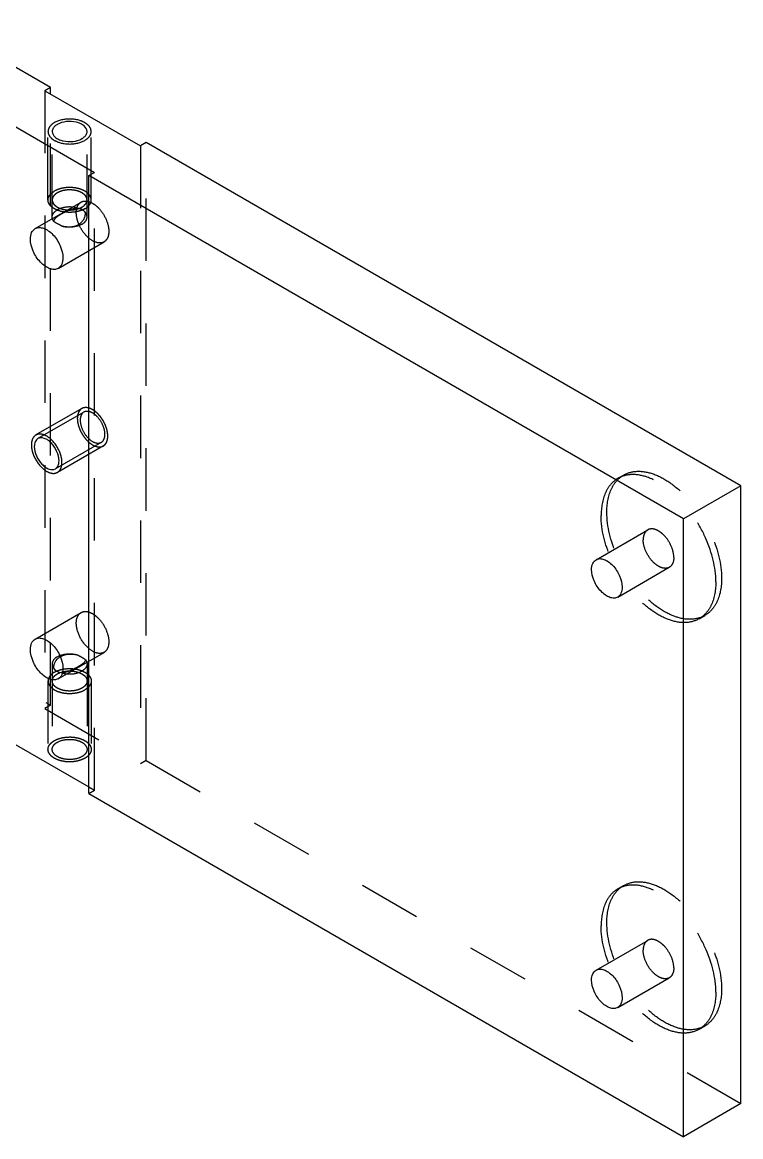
# Model space of a CAD drawing. Header units: millimetres. Extents: x 168 to 285, y 44 to 158.
# Drawn here: x 232.3 to 285.5, y 44.1 to 126.6 of the extents above; entities that cross this region are included whole.
import ezdxf

# ---------------------------------------------------------------- set-up
doc = ezdxf.new("R2010")
doc.units = ezdxf.units.MM
doc.header["$LTSCALE"] = 46.2
doc.linetypes.add('HIDDEN', pattern=[0.2, 0.1, -0.1])
doc.layers.get('0').update_dxf_attribs({"linetype": 'CONTINUOUS', "true_color": 0xffffff})
doc.layers.add('02___PRT_ALL_AXES', color=7, linetype='CONTINUOUS', true_color=0xffffff)
doc.layers.add('DEFAULT_2', color=6, linetype='HIDDEN', true_color=0xff00ff)

msp = doc.modelspace()

# ---------------------------------------------------------------- linework, layer by layer
at = {"color": 7, "linetype": 'CONTINUOUS', "true_color": 0xffffff}
for p, q in [((234.428, 121.752), (226.084, 126.569)), ((234.428, 121.752), (234.004, 121.507)), ((234.004, 121.507), (241.075, 117.425)), ((234.428, 121.262), (234.428, 121.752)), ((230.61, 119.548), (237.681, 115.465)), ((241.499, 117.67), (241.075, 117.425)), ((285.481, 92.277), (241.499, 117.67)), ((237.257, 115.22), (237.681, 115.465)), ((237.257, 69.496), (237.257, 115.22)), ((281.239, 89.828), (237.257, 115.22)), ((285.481, 92.277), (281.239, 89.828)), ((285.481, 46.553), (285.481, 92.277)), ((281.239, 44.104), (281.239, 89.828)), ((230.61, 73.823), (237.257, 69.986)), ((237.257, 69.496), (281.239, 44.104)), ((285.481, 46.553), (281.239, 44.104))]:
    msp.add_line(p, q, dxfattribs=at)
at = {"color": 3, "linetype": 'CONTINUOUS', "true_color": 0x00ff00}
for points, knots in [([(234.711, 119.139), (234.678, 119.116), (234.628, 119.082), (234.563, 119.035), (234.509, 119.001), (234.477, 118.96), (234.438, 118.921), (234.403, 118.881), (234.361, 118.842), (234.343, 118.798), (234.319, 118.755), (234.298, 118.712), (234.269, 118.67), (234.267, 118.623), (234.257, 118.578), (234.251, 118.532), (234.238, 118.486), (234.251, 118.441), (234.257, 118.396), (234.266, 118.352), (234.268, 118.306), (234.297, 118.264), (234.317, 118.22), (234.342, 118.178), (234.359, 118.133), (234.401, 118.095), (234.436, 118.054), (234.474, 118.015), (234.506, 117.974), (234.561, 117.94), (234.61, 117.904), (234.661, 117.869), (234.708, 117.831), (234.772, 117.805), (234.831, 117.775), (234.893, 117.748), (234.95, 117.716), (235.022, 117.698), (235.113, 117.669), (235.224, 117.628), (235.378, 117.61), (235.523, 117.575), (235.685, 117.574), (235.843, 117.557), (235.997, 117.574), (236.155, 117.574), (236.301, 117.609), (236.456, 117.627), (236.588, 117.677), (236.732, 117.712), (236.849, 117.776), (236.933, 117.814), (236.974, 117.833)], [0, 0, 0, 0, 0.03125, 0.046875, 0.0625, 0.078125, 0.09375, 0.109375, 0.125, 0.140625, 0.15625, 0.171875, 0.1875, 0.203125, 0.21875, 0.234375, 0.25, 0.265625, 0.28125, 0.296875, 0.3125, 0.328125, 0.34375, 0.359375, 0.375, 0.390625, 0.40625, 0.421875, 0.4375, 0.453125, 0.46875, 0.484375, 0.5, 0.515625, 0.53125, 0.546875, 0.5625, 0.578125, 0.59375, 0.625, 0.65625, 0.6875, 0.71875, 0.75, 0.78125, 0.8125, 0.84375, 0.875, 0.90625, 0.9375, 0.96875, 1, 1, 1, 1]), ([(236.974, 117.833), (237.007, 117.856), (237.057, 117.891), (237.121, 117.938), (237.176, 117.971), (237.208, 118.012), (237.246, 118.052), (237.281, 118.092), (237.324, 118.13), (237.341, 118.175), (237.366, 118.217), (237.387, 118.261), (237.415, 118.303), (237.417, 118.349), (237.427, 118.395), (237.433, 118.44), (237.447, 118.486), (237.433, 118.531), (237.428, 118.576), (237.418, 118.621), (237.416, 118.666), (237.388, 118.709), (237.367, 118.752), (237.343, 118.795), (237.326, 118.839), (237.284, 118.878), (237.249, 118.918), (237.21, 118.957), (237.179, 118.999), (237.123, 119.033), (237.075, 119.069), (237.023, 119.103), (236.977, 119.141), (236.912, 119.167), (236.853, 119.197), (236.792, 119.225), (236.735, 119.256), (236.663, 119.275), (236.572, 119.303), (236.461, 119.344), (236.306, 119.363), (236.161, 119.397), (236, 119.398), (235.842, 119.416), (235.688, 119.398), (235.529, 119.398), (235.383, 119.363), (235.229, 119.346), (235.097, 119.295), (234.952, 119.261), (234.835, 119.196), (234.752, 119.159), (234.711, 119.139)], [0, 0, 0, 0, 0.03125, 0.046875, 0.0625, 0.078125, 0.09375, 0.109375, 0.125, 0.140625, 0.15625, 0.171875, 0.1875, 0.203125, 0.21875, 0.234375, 0.25, 0.265625, 0.28125, 0.296875, 0.3125, 0.328125, 0.34375, 0.359375, 0.375, 0.390625, 0.40625, 0.421875, 0.4375, 0.453125, 0.46875, 0.484375, 0.5, 0.515625, 0.53125, 0.546875, 0.5625, 0.578125, 0.59375, 0.625, 0.65625, 0.6875, 0.71875, 0.75, 0.78125, 0.8125, 0.84375, 0.875, 0.90625, 0.9375, 0.96875, 1, 1, 1, 1]), ([(235.277, 93.991), (235.273, 94.036), (235.268, 94.102), (235.26, 94.191), (235.258, 94.256), (235.238, 94.328), (235.217, 94.421), (235.197, 94.538), (235.136, 94.681), (235.094, 94.824), (235.014, 94.964), (234.95, 95.11), (234.858, 95.234), (234.779, 95.371), (234.676, 95.48), (234.583, 95.605), (234.492, 95.681), (234.421, 95.746), (234.37, 95.799), (234.313, 95.834), (234.257, 95.874), (234.201, 95.911), (234.145, 95.955), (234.09, 95.975), (234.035, 96.002), (233.981, 96.026), (233.925, 96.057), (233.873, 96.064), (233.82, 96.077), (233.767, 96.088), (233.713, 96.105), (233.666, 96.098), (233.616, 96.098), (233.568, 96.095), (233.518, 96.098), (233.476, 96.077), (233.432, 96.063), (233.389, 96.045), (233.343, 96.034), (233.311, 96), (233.275, 95.972), (233.241, 95.942), (233.202, 95.917), (233.18, 95.872), (233.153, 95.832), (233.128, 95.79), (233.098, 95.752), (233.085, 95.697), (233.068, 95.647), (233.053, 95.594), (233.033, 95.546), (233.031, 95.481), (233.023, 95.4), (233.018, 95.338), (233.014, 95.298)], [0, 0, 0, 0, 0.03125, 0.046875, 0.0625, 0.078125, 0.09375, 0.125, 0.15625, 0.1875, 0.21875, 0.25, 0.28125, 0.3125, 0.34375, 0.375, 0.40625, 0.421875, 0.4375, 0.453125, 0.46875, 0.484375, 0.5, 0.515625, 0.53125, 0.546875, 0.5625, 0.578125, 0.59375, 0.609375, 0.625, 0.640625, 0.65625, 0.671875, 0.6875, 0.703125, 0.71875, 0.734375, 0.75, 0.765625, 0.78125, 0.796875, 0.8125, 0.828125, 0.84375, 0.859375, 0.875, 0.890625, 0.90625, 0.921875, 0.9375, 0.953125, 0.96875, 1, 1, 1, 1]), ([(233.014, 95.298), (233.017, 95.253), (233.022, 95.187), (233.031, 95.098), (233.032, 95.032), (233.052, 94.961), (233.073, 94.868), (233.093, 94.751), (233.154, 94.608), (233.197, 94.465), (233.277, 94.325), (233.34, 94.179), (233.433, 94.054), (233.512, 93.918), (233.615, 93.808), (233.708, 93.684), (233.799, 93.608), (233.869, 93.543), (233.921, 93.49), (233.978, 93.455), (234.033, 93.415), (234.089, 93.378), (234.145, 93.334), (234.2, 93.314), (234.255, 93.286), (234.31, 93.263), (234.366, 93.232), (234.418, 93.225), (234.471, 93.211), (234.523, 93.201), (234.578, 93.184), (234.625, 93.191), (234.674, 93.191), (234.722, 93.194), (234.773, 93.191), (234.814, 93.212), (234.859, 93.226), (234.901, 93.244), (234.948, 93.255), (234.98, 93.289), (235.016, 93.316), (235.05, 93.347), (235.088, 93.371), (235.111, 93.417), (235.138, 93.457), (235.163, 93.499), (235.193, 93.536), (235.205, 93.592), (235.222, 93.642), (235.237, 93.695), (235.257, 93.743), (235.259, 93.808), (235.268, 93.888), (235.273, 93.95), (235.277, 93.991)], [0, 0, 0, 0, 0.03125, 0.046875, 0.0625, 0.078125, 0.09375, 0.125, 0.15625, 0.1875, 0.21875, 0.25, 0.28125, 0.3125, 0.34375, 0.375, 0.40625, 0.421875, 0.4375, 0.453125, 0.46875, 0.484375, 0.5, 0.515625, 0.53125, 0.546875, 0.5625, 0.578125, 0.59375, 0.609375, 0.625, 0.640625, 0.65625, 0.671875, 0.6875, 0.703125, 0.71875, 0.734375, 0.75, 0.765625, 0.78125, 0.796875, 0.8125, 0.828125, 0.84375, 0.859375, 0.875, 0.890625, 0.90625, 0.921875, 0.9375, 0.953125, 0.96875, 1, 1, 1, 1])]:
    msp.add_open_spline(points, degree=3, knots=knots, dxfattribs=at)
at = {"color": 7, "linetype": 'CONTINUOUS', "true_color": 0xffffff}
msp.add_open_spline([(235.123, 78.445), (235.184, 78.468), (235.252, 78.49), (235.324, 78.509)], degree=3, dxfattribs=at)
at = {"layer": '02___PRT_ALL_AXES', "color": 6, "linetype": 'HIDDEN', "true_color": 0xff00ff}
for p, q in [((234.55, 112.157), (234.55, 118.486)), ((237.134, 112.157), (237.134, 118.486)), ((233.295, 111.304), (236.689, 113.263)), ((234.995, 108.359), (238.389, 110.319)), ((236.893, 97.723), (233.499, 95.763)), ((238.185, 95.485), (234.791, 93.525)), ((276.4, 92.819), (276.824, 93.064)), ((274.782, 86.804), (278.6, 89.009)), ((276.382, 84.033), (280.2, 86.237)), ((233.295, 80.93), (236.689, 82.889)), ((282.4, 82.427), (282.824, 82.672)), ((234.995, 77.985), (238.389, 79.945)), ((234.55, 79.092), (234.55, 72.762)), ((237.134, 79.092), (237.134, 72.762)), ((276.4, 62.445), (276.824, 62.69)), ((274.782, 56.43), (278.6, 58.635)), ((276.382, 53.659), (280.2, 55.863)), ((282.4, 52.053), (282.824, 52.298))]:
    msp.add_line(p, q, dxfattribs=at)
at = {"layer": '02___PRT_ALL_AXES', "color": 7, "linetype": 'CONTINUOUS', "true_color": 0xffffff}
msp.add_arc((235.151, 79.705), 1.288, 275.41378, 276.80977, dxfattribs=at)
at = {"layer": '02___PRT_ALL_AXES', "color": 6, "linetype": 'HIDDEN', "true_color": 0xff00ff}
msp.add_arc((235.133, 79.851), 1.436, 276.84292, 279.93585, dxfattribs=at)
at = {"layer": '02___PRT_ALL_AXES', "color": 7, "linetype": 'CONTINUOUS', "true_color": 0xffffff}
for points, knots in [([(234.671, 118.801), (234.652, 118.778), (234.586, 118.685), (234.55, 118.569), (234.55, 118.486)], [0, 0, 0, 0, 0.269519, 1, 1, 1, 1]), ([(234.929, 119.014), (234.903, 118.999), (234.808, 118.939), (234.723, 118.865), (234.671, 118.801)], [0, 0, 0, 0, 0.268125, 1, 1, 1, 1]), ([(237.134, 118.486), (237.134, 118.642), (236.973, 118.891), (236.654, 119.078), (236.21, 119.229), (235.606, 119.258), (235.129, 119.129), (234.929, 119.014)], [0, 0, 0, 0, 0.183283, 0.301485, 0.436217, 0.728925, 1, 1, 1, 1]), ([(234.55, 118.486), (234.55, 118.33), (234.711, 118.081), (235.03, 117.894), (235.474, 117.744), (236.078, 117.714), (236.556, 117.843), (236.756, 117.959)], [0, 0, 0, 0, 0.183283, 0.301485, 0.436217, 0.728925, 1, 1, 1, 1]), ([(236.756, 117.959), (236.782, 117.974), (236.876, 118.033), (236.962, 118.107), (237.013, 118.171)], [0, 0, 0, 0, 0.268125, 1, 1, 1, 1]), ([(237.013, 118.171), (237.033, 118.195), (237.098, 118.288), (237.134, 118.403), (237.134, 118.486)], [0, 0, 0, 0, 0.269519, 1, 1, 1, 1]), ([(233.295, 111.303), (233.38, 111.353), (233.594, 111.407), (233.937, 111.339), (234.288, 111.147), (234.748, 110.739), (235.18, 110.07), (235.347, 109.441), (235.347, 109.137)], [0, 0, 0, 0, 0.087148, 0.186862, 0.304539, 0.43868, 0.730127, 1, 1, 1, 1]), ([(232.943, 110.525), (232.943, 110.688), (232.982, 110.989), (233.181, 111.237), (233.295, 111.303)], [0, 0, 0, 0, 0.550827, 1, 1, 1, 1]), ([(234.995, 108.359), (234.91, 108.31), (234.697, 108.255), (234.354, 108.324), (234.003, 108.516), (233.542, 108.924), (233.11, 109.592), (232.943, 110.222), (232.943, 110.525)], [0, 0, 0, 0, 0.087148, 0.186862, 0.304539, 0.43868, 0.730127, 1, 1, 1, 1]), ([(235.347, 109.137), (235.347, 108.975), (235.308, 108.673), (235.11, 108.425), (234.995, 108.359)], [0, 0, 0, 0, 0.550827, 1, 1, 1, 1]), ([(233.499, 95.763), (233.412, 95.713), (233.262, 95.524), (233.232, 95.295), (233.232, 95.172)], [0, 0, 0, 0, 0.449173, 1, 1, 1, 1]), ([(235.059, 94.117), (235.059, 94.348), (234.932, 94.826), (234.604, 95.334), (234.252, 95.644), (233.93, 95.826), (233.634, 95.841), (233.499, 95.763)], [0, 0, 0, 0, 0.271075, 0.563782, 0.698512, 0.816714, 1, 1, 1, 1]), ([(233.232, 95.172), (233.232, 94.941), (233.359, 94.463), (233.686, 93.954), (234.038, 93.645), (234.36, 93.462), (234.656, 93.448), (234.791, 93.525)], [0, 0, 0, 0, 0.271075, 0.563782, 0.698512, 0.816714, 1, 1, 1, 1]), ([(234.791, 93.525), (234.878, 93.576), (235.029, 93.764), (235.059, 93.993), (235.059, 94.117)], [0, 0, 0, 0, 0.449173, 1, 1, 1, 1]), ([(274.45, 86.072), (274.45, 86.224), (274.488, 86.508), (274.674, 86.742), (274.782, 86.804)], [0, 0, 0, 0, 0.550827, 1, 1, 1, 1]), ([(274.782, 86.804), (274.862, 86.85), (275.063, 86.902), (275.386, 86.837), (275.716, 86.657), (276.149, 86.273), (276.556, 85.644), (276.713, 85.051), (276.713, 84.765)], [0, 0, 0, 0, 0.087148, 0.186862, 0.304539, 0.43868, 0.730127, 1, 1, 1, 1]), ([(276.382, 84.033), (276.302, 83.987), (276.101, 83.935), (275.778, 84), (275.448, 84.18), (275.014, 84.564), (274.608, 85.193), (274.45, 85.786), (274.45, 86.072)], [0, 0, 0, 0, 0.087148, 0.186862, 0.304539, 0.43868, 0.730127, 1, 1, 1, 1]), ([(276.713, 84.765), (276.713, 84.612), (276.676, 84.329), (276.49, 84.095), (276.382, 84.033)], [0, 0, 0, 0, 0.550827, 1, 1, 1, 1]), ([(232.943, 80.151), (232.943, 80.314), (232.982, 80.615), (233.181, 80.863), (233.295, 80.93)], [0, 0, 0, 0, 0.550827, 1, 1, 1, 1]), ([(233.295, 80.93), (233.38, 80.979), (233.594, 81.033), (233.937, 80.965), (234.288, 80.773), (234.748, 80.365), (235.18, 79.697), (235.347, 79.067), (235.347, 78.763)], [0, 0, 0, 0, 0.087148, 0.186862, 0.304539, 0.43868, 0.730127, 1, 1, 1, 1]), ([(234.995, 77.985), (234.91, 77.936), (234.697, 77.881), (234.354, 77.95), (234.003, 78.142), (233.542, 78.55), (233.11, 79.218), (232.943, 79.848), (232.943, 80.151)], [0, 0, 0, 0, 0.087148, 0.186862, 0.304539, 0.43868, 0.730127, 1, 1, 1, 1]), ([(234.683, 78.763), (234.643, 79.007), (234.818, 79.369), (235.077, 79.58), (235.153, 79.627)], [0, 0, 0, 0, 0.735437, 1, 1, 1, 1]), ([(235.347, 78.763), (235.347, 78.601), (235.308, 78.299), (235.11, 78.051), (234.995, 77.985)], [0, 0, 0, 0, 0.550827, 1, 1, 1, 1]), ([(274.45, 55.698), (274.45, 55.851), (274.488, 56.135), (274.674, 56.368), (274.782, 56.43)], [0, 0, 0, 0, 0.550827, 1, 1, 1, 1]), ([(274.782, 56.43), (274.862, 56.476), (275.063, 56.528), (275.386, 56.463), (275.716, 56.283), (276.149, 55.899), (276.556, 55.27), (276.713, 54.677), (276.713, 54.391)], [0, 0, 0, 0, 0.087148, 0.186862, 0.304539, 0.43868, 0.730127, 1, 1, 1, 1]), ([(276.382, 53.659), (276.302, 53.613), (276.101, 53.561), (275.778, 53.626), (275.448, 53.806), (275.014, 54.191), (274.608, 54.819), (274.45, 55.412), (274.45, 55.698)], [0, 0, 0, 0, 0.087148, 0.186862, 0.304539, 0.43868, 0.730127, 1, 1, 1, 1]), ([(276.713, 54.391), (276.713, 54.239), (276.676, 53.955), (276.49, 53.721), (276.382, 53.659)], [0, 0, 0, 0, 0.550827, 1, 1, 1, 1])]:
    msp.add_open_spline(points, degree=3, knots=knots, dxfattribs=at)
at = {"layer": '02___PRT_ALL_AXES', "color": 6, "linetype": 'HIDDEN', "true_color": 0xff00ff}
for points, knots in [([(234.55, 112.157), (234.55, 112.257), (234.638, 112.482), (234.822, 112.622), (234.929, 112.684)], [0, 0, 0, 0, 0.449149, 1, 1, 1, 1]), ([(234.683, 111.828), (234.662, 111.852), (234.59, 111.948), (234.55, 112.069), (234.55, 112.157)], [0, 0, 0, 0, 0.270294, 1, 1, 1, 1]), ([(234.95, 112.204), (234.907, 112.175), (234.786, 112.089), (234.653, 111.929), (234.683, 111.828)], [0, 0, 0, 0, 0.328341, 1, 1, 1, 1]), ([(236.412, 112.826), (236.16, 112.897), (235.646, 112.936), (235.14, 112.806), (234.929, 112.684)], [0, 0, 0, 0, 0.51698, 1, 1, 1, 1]), ([(236.412, 112.826), (236.172, 112.803), (235.73, 112.644), (235.322, 112.433), (235.135, 112.322)], [0, 0, 0, 0, 0.524616, 1, 1, 1, 1]), ([(235.273, 111.487), (235.487, 111.437), (235.911, 111.4), (236.654, 111.571), (237.056, 112.15), (237.002, 112.486)], [0, 0, 0, 0, 0.291434, 0.550197, 1, 1, 1, 1]), ([(236.756, 111.629), (236.863, 111.691), (237.046, 111.831), (237.134, 112.056), (237.134, 112.157)], [0, 0, 0, 0, 0.550851, 1, 1, 1, 1]), ([(237.134, 112.157), (237.134, 112.185), (237.123, 112.305), (237.061, 112.416), (237.002, 112.486)], [0, 0, 0, 0, 0.237866, 1, 1, 1, 1]), ([(235.273, 111.487), (235.212, 111.518), (235.011, 111.623), (234.811, 111.734), (234.683, 111.828)], [0, 0, 0, 0, 0.298875, 1, 1, 1, 1]), ([(236.756, 111.629), (236.544, 111.507), (236.039, 111.377), (235.524, 111.416), (235.273, 111.487)], [0, 0, 0, 0, 0.48302, 1, 1, 1, 1]), ([(236.893, 97.723), (236.806, 97.673), (236.656, 97.484), (236.626, 97.255), (236.626, 97.131)], [0, 0, 0, 0, 0.449173, 1, 1, 1, 1]), ([(238.453, 96.076), (238.453, 96.307), (238.326, 96.786), (237.998, 97.294), (237.646, 97.603), (237.324, 97.786), (237.029, 97.801), (236.893, 97.723)], [0, 0, 0, 0, 0.271075, 0.563782, 0.698512, 0.816714, 1, 1, 1, 1]), ([(236.626, 97.131), (236.626, 96.884), (236.769, 96.376), (237.065, 95.947), (237.256, 95.764)], [0, 0, 0, 0, 0.483574, 1, 1, 1, 1]), ([(237.256, 95.764), (237.397, 95.63), (237.677, 95.419), (238.06, 95.413), (238.185, 95.485)], [0, 0, 0, 0, 0.573786, 1, 1, 1, 1]), ([(238.185, 95.485), (238.272, 95.535), (238.423, 95.724), (238.453, 95.953), (238.453, 96.076)], [0, 0, 0, 0, 0.449173, 1, 1, 1, 1]), ([(276.825, 93.064), (277.124, 93.237), (277.877, 93.431), (279.089, 93.188), (280.327, 92.511), (281.515, 91.46), (282.564, 90.117), (283.627, 88.151), (284.067, 86.49), (284.067, 85.418)], [0, 0, 0, 0, 0.087054, 0.186661, 0.304212, 0.43821, 0.58291, 0.730429, 1, 1, 1, 1]), ([(276.4, 92.819), (276.202, 92.705), (275.832, 92.393), (275.279, 91.489), (275.158, 90.645), (275.158, 90.072)], [0, 0, 0, 0, 0.218448, 0.452287, 1, 1, 1, 1]), ([(275.582, 90.317), (275.582, 90.89), (275.704, 91.734), (276.256, 92.638), (276.627, 92.95), (276.825, 93.064)], [0, 0, 0, 0, 0.547701, 0.781554, 1, 1, 1, 1]), ([(283.643, 85.174), (283.643, 86.245), (283.202, 87.906), (282.139, 89.872), (281.09, 91.215), (279.903, 92.266), (278.665, 92.943), (277.453, 93.186), (276.7, 92.992), (276.4, 92.819)], [0, 0, 0, 0, 0.26957, 0.41709, 0.561788, 0.695785, 0.813338, 0.912946, 1, 1, 1, 1]), ([(282.4, 82.427), (282.1, 82.254), (281.347, 82.06), (280.135, 82.303), (278.897, 82.98), (277.71, 84.031), (276.661, 85.374), (275.598, 87.34), (275.158, 89.001), (275.158, 90.072)], [0, 0, 0, 0, 0.087054, 0.186662, 0.304215, 0.438212, 0.58291, 0.73043, 1, 1, 1, 1]), ([(282.824, 82.672), (282.525, 82.499), (281.772, 82.305), (280.56, 82.548), (279.321, 83.224), (278.134, 84.275), (277.085, 85.619), (276.022, 87.585), (275.582, 89.246), (275.582, 90.317)], [0, 0, 0, 0, 0.087054, 0.186661, 0.304212, 0.43821, 0.58291, 0.730429, 1, 1, 1, 1]), ([(280.532, 86.97), (280.532, 87.256), (280.374, 87.848), (279.968, 88.477), (279.534, 88.861), (279.204, 89.042), (278.881, 89.106), (278.68, 89.055), (278.6, 89.009)], [0, 0, 0, 0, 0.269887, 0.56131, 0.69545, 0.813135, 0.912852, 1, 1, 1, 1]), ([(278.6, 89.009), (278.492, 88.946), (278.306, 88.713), (278.269, 88.429), (278.269, 88.276)], [0, 0, 0, 0, 0.449173, 1, 1, 1, 1]), ([(280.2, 86.237), (280.12, 86.191), (279.919, 86.14), (279.596, 86.204), (279.266, 86.385), (278.833, 86.769), (278.426, 87.398), (278.269, 87.99), (278.269, 88.276)], [0, 0, 0, 0, 0.087148, 0.186865, 0.30455, 0.43869, 0.730113, 1, 1, 1, 1]), ([(280.532, 86.97), (280.532, 86.817), (280.495, 86.533), (280.308, 86.3), (280.2, 86.237)], [0, 0, 0, 0, 0.550827, 1, 1, 1, 1]), ([(283.643, 85.174), (283.643, 84.601), (283.521, 83.757), (282.969, 82.853), (282.598, 82.541), (282.4, 82.427)], [0, 0, 0, 0, 0.547713, 0.781552, 1, 1, 1, 1]), ([(284.067, 85.418), (284.067, 84.845), (283.945, 84.002), (283.393, 83.098), (283.022, 82.786), (282.824, 82.672)], [0, 0, 0, 0, 0.547701, 0.781554, 1, 1, 1, 1]), ([(234.929, 79.619), (234.822, 79.557), (234.638, 79.417), (234.55, 79.192), (234.55, 79.092)], [0, 0, 0, 0, 0.550851, 1, 1, 1, 1]), ([(234.929, 79.619), (235.14, 79.741), (235.646, 79.871), (236.16, 79.832), (236.412, 79.761)], [0, 0, 0, 0, 0.48302, 1, 1, 1, 1]), ([(235.153, 79.627), (235.237, 79.68), (235.632, 79.858), (236.091, 79.836), (236.412, 79.761)], [0, 0, 0, 0, 0.230998, 1, 1, 1, 1]), ([(237.002, 79.42), (237.027, 79.333), (236.916, 79.171), (236.73, 79.039), (236.435, 78.852), (235.993, 78.625), (235.597, 78.474), (235.381, 78.437)], [0, 0, 0, 0, 0.138159, 0.23865, 0.362569, 0.665176, 1, 1, 1, 1]), ([(236.412, 79.761), (236.473, 79.731), (236.674, 79.625), (236.873, 79.514), (237.002, 79.42)], [0, 0, 0, 0, 0.298888, 1, 1, 1, 1]), ([(237.002, 79.42), (237.023, 79.396), (237.094, 79.3), (237.134, 79.179), (237.134, 79.092)], [0, 0, 0, 0, 0.270294, 1, 1, 1, 1]), ([(234.55, 79.092), (234.55, 79.063), (234.562, 78.943), (234.624, 78.832), (234.683, 78.763)], [0, 0, 0, 0, 0.237866, 1, 1, 1, 1]), ([(235.273, 78.422), (235.524, 78.351), (236.039, 78.312), (236.544, 78.442), (236.756, 78.564)], [0, 0, 0, 0, 0.51698, 1, 1, 1, 1]), ([(237.134, 79.092), (237.134, 78.991), (237.046, 78.766), (236.863, 78.626), (236.756, 78.564)], [0, 0, 0, 0, 0.449149, 1, 1, 1, 1]), ([(234.929, 73.289), (235.129, 73.405), (235.606, 73.534), (236.21, 73.505), (236.654, 73.354), (236.973, 73.167), (237.134, 72.918), (237.134, 72.762)], [0, 0, 0, 0, 0.271075, 0.563783, 0.698515, 0.816717, 1, 1, 1, 1]), ([(234.55, 72.762), (234.55, 72.845), (234.586, 72.961), (234.652, 73.053), (234.671, 73.077)], [0, 0, 0, 0, 0.730481, 1, 1, 1, 1]), ([(236.756, 72.235), (236.556, 72.119), (236.078, 71.99), (235.474, 72.019), (235.03, 72.17), (234.711, 72.357), (234.55, 72.606), (234.55, 72.762)], [0, 0, 0, 0, 0.271075, 0.563783, 0.698515, 0.816717, 1, 1, 1, 1]), ([(234.671, 73.077), (234.688, 73.097), (234.763, 73.18), (234.855, 73.247), (234.929, 73.289)], [0, 0, 0, 0, 0.232697, 1, 1, 1, 1]), ([(237.134, 72.762), (237.134, 72.661), (237.046, 72.437), (236.863, 72.296), (236.756, 72.235)], [0, 0, 0, 0, 0.449171, 1, 1, 1, 1]), ([(275.582, 59.943), (275.582, 60.517), (275.704, 61.36), (276.256, 62.264), (276.627, 62.576), (276.825, 62.69)], [0, 0, 0, 0, 0.547701, 0.781554, 1, 1, 1, 1]), ([(283.643, 54.8), (283.643, 55.871), (283.202, 57.532), (282.139, 59.498), (281.09, 60.842), (279.903, 61.893), (278.665, 62.569), (277.453, 62.812), (276.7, 62.618), (276.4, 62.445)], [0, 0, 0, 0, 0.26957, 0.41709, 0.561788, 0.695785, 0.813338, 0.912946, 1, 1, 1, 1]), ([(276.825, 62.69), (277.124, 62.863), (277.877, 63.057), (279.089, 62.814), (280.327, 62.138), (281.515, 61.087), (282.564, 59.743), (283.627, 57.777), (284.067, 56.116), (284.067, 55.045)], [0, 0, 0, 0, 0.087054, 0.186661, 0.304212, 0.43821, 0.58291, 0.730429, 1, 1, 1, 1]), ([(276.4, 62.445), (276.202, 62.331), (275.832, 62.02), (275.279, 61.116), (275.158, 60.272), (275.158, 59.699)], [0, 0, 0, 0, 0.218448, 0.452287, 1, 1, 1, 1]), ([(282.4, 52.053), (282.1, 51.88), (281.347, 51.686), (280.135, 51.929), (278.897, 52.606), (277.71, 53.657), (276.661, 55), (275.598, 56.966), (275.158, 58.627), (275.158, 59.699)], [0, 0, 0, 0, 0.087054, 0.186662, 0.304215, 0.438212, 0.58291, 0.73043, 1, 1, 1, 1]), ([(282.824, 52.298), (282.525, 52.125), (281.772, 51.931), (280.56, 52.174), (279.321, 52.851), (278.134, 53.902), (277.085, 55.245), (276.022, 57.211), (275.582, 58.872), (275.582, 59.943)], [0, 0, 0, 0, 0.087054, 0.186661, 0.304212, 0.43821, 0.58291, 0.730429, 1, 1, 1, 1]), ([(278.6, 58.635), (278.492, 58.572), (278.306, 58.339), (278.269, 58.055), (278.269, 57.902)], [0, 0, 0, 0, 0.449173, 1, 1, 1, 1]), ([(280.532, 56.596), (280.532, 56.882), (280.374, 57.474), (279.968, 58.103), (279.534, 58.487), (279.204, 58.668), (278.881, 58.733), (278.68, 58.681), (278.6, 58.635)], [0, 0, 0, 0, 0.269887, 0.56131, 0.69545, 0.813135, 0.912852, 1, 1, 1, 1]), ([(280.2, 55.864), (280.12, 55.817), (279.919, 55.766), (279.596, 55.83), (279.266, 56.011), (278.833, 56.395), (278.426, 57.024), (278.269, 57.616), (278.269, 57.902)], [0, 0, 0, 0, 0.087148, 0.186865, 0.30455, 0.43869, 0.730113, 1, 1, 1, 1]), ([(280.532, 56.596), (280.532, 56.443), (280.495, 56.159), (280.308, 55.926), (280.2, 55.864)], [0, 0, 0, 0, 0.550827, 1, 1, 1, 1]), ([(283.643, 54.8), (283.643, 54.227), (283.521, 53.383), (282.969, 52.479), (282.598, 52.167), (282.4, 52.053)], [0, 0, 0, 0, 0.547713, 0.781552, 1, 1, 1, 1]), ([(284.067, 55.045), (284.067, 54.472), (283.945, 53.628), (283.393, 52.724), (283.022, 52.412), (282.824, 52.298)], [0, 0, 0, 0, 0.547701, 0.781554, 1, 1, 1, 1])]:
    msp.add_open_spline(points, degree=3, knots=knots, dxfattribs=at)
for points in [[(235.135, 112.322), (235.072, 112.284), (235.01, 112.246), (234.95, 112.204)], [(236.412, 112.826), (236.467, 112.823), (236.522, 112.814), (236.576, 112.8)], [(236.576, 112.8), (236.626, 112.787), (236.676, 112.768), (236.722, 112.745)], [(236.722, 112.745), (236.79, 112.71), (236.853, 112.664), (236.906, 112.609)], [(236.906, 112.609), (236.942, 112.572), (236.974, 112.53), (237.002, 112.486)]]:
    msp.add_open_spline(points, degree=3, dxfattribs=at)
at = {"layer": '02___PRT_ALL_AXES', "color": 7, "linetype": 'CONTINUOUS', "true_color": 0xffffff}
for points in [[(234.96, 78.504), (234.848, 78.562), (234.749, 78.655), (234.683, 78.763)], [(235.106, 78.449), (235.056, 78.462), (235.007, 78.481), (234.96, 78.504)], [(235.273, 78.422), (235.217, 78.426), (235.161, 78.434), (235.106, 78.449)]]:
    msp.add_open_spline(points, degree=3, dxfattribs=at)
at = {"layer": 'DEFAULT_2', "color": 6, "linetype": 'HIDDEN', "true_color": 0xff00ff}
for p, q in [((234.004, 121.507), (234.004, 75.783)), ((234.428, 76.028), (234.428, 121.262)), ((234.242, 113.423), (234.242, 118.486)), ((237.442, 113.423), (237.442, 118.486)), ((241.075, 117.425), (241.075, 71.701)), ((241.499, 71.946), (241.499, 117.67)), ((237.681, 69.741), (237.681, 115.465)), ((236.739, 97.99), (233.345, 96.03)), ((238.339, 95.218), (234.945, 93.259)), ((226.084, 80.845), (234.428, 76.028)), ((234.242, 77.826), (234.242, 72.762)), ((237.442, 77.826), (237.442, 72.762)), ((234.428, 76.028), (234.004, 75.783)), ((234.004, 75.783), (241.075, 71.701)), ((241.499, 71.946), (241.075, 71.701)), ((241.499, 71.946), (285.481, 46.553)), ((237.257, 69.986), (237.681, 69.741)), ((237.257, 69.496), (237.681, 69.741))]:
    msp.add_line(p, q, dxfattribs=at)
msp.add_arc((237.432, 112.539), 1.091, 164.90101, 168.31617, dxfattribs=at)
for points, knots in [([(236.974, 112.769), (236.933, 112.75), (236.873, 112.721), (236.792, 112.684), (236.735, 112.653), (236.663, 112.634), (236.572, 112.606), (236.461, 112.565), (236.306, 112.546), (236.161, 112.511), (236, 112.511), (235.842, 112.493), (235.688, 112.511), (235.53, 112.511), (235.383, 112.545), (235.229, 112.563), (235.118, 112.604), (235.026, 112.632), (234.955, 112.651), (234.896, 112.683), (234.833, 112.711), (234.773, 112.741), (234.707, 112.768), (234.662, 112.805), (234.611, 112.839), (234.563, 112.874), (234.509, 112.907), (234.477, 112.949), (234.438, 112.988), (234.403, 113.028), (234.361, 113.067), (234.343, 113.111), (234.319, 113.154), (234.298, 113.197), (234.269, 113.239), (234.267, 113.286), (234.257, 113.331), (234.251, 113.377), (234.238, 113.423), (234.251, 113.467), (234.257, 113.512), (234.266, 113.557), (234.268, 113.602), (234.297, 113.645), (234.317, 113.688), (234.342, 113.731), (234.359, 113.776), (234.401, 113.814), (234.436, 113.854), (234.474, 113.894), (234.506, 113.935), (234.561, 113.969), (234.626, 114.017), (234.677, 114.052), (234.711, 114.076)], [0, 0, 0, 0, 0.03125, 0.046875, 0.0625, 0.078125, 0.09375, 0.125, 0.15625, 0.1875, 0.21875, 0.25, 0.28125, 0.3125, 0.34375, 0.375, 0.40625, 0.421875, 0.4375, 0.453125, 0.46875, 0.484375, 0.5, 0.515625, 0.53125, 0.546875, 0.5625, 0.578125, 0.59375, 0.609375, 0.625, 0.640625, 0.65625, 0.671875, 0.6875, 0.703125, 0.71875, 0.734375, 0.75, 0.765625, 0.78125, 0.796875, 0.8125, 0.828125, 0.84375, 0.859375, 0.875, 0.890625, 0.90625, 0.921875, 0.9375, 0.953125, 0.96875, 1, 1, 1, 1]), ([(234.929, 113.95), (234.902, 113.931), (234.862, 113.903), (234.809, 113.865), (234.766, 113.839), (234.74, 113.805), (234.709, 113.774), (234.68, 113.741), (234.646, 113.71), (234.632, 113.674), (234.612, 113.64), (234.595, 113.605), (234.572, 113.571), (234.57, 113.533), (234.563, 113.496), (234.558, 113.459), (234.547, 113.422), (234.557, 113.386), (234.562, 113.35), (234.57, 113.314), (234.571, 113.277), (234.594, 113.243), (234.611, 113.208), (234.63, 113.173), (234.644, 113.138), (234.678, 113.106), (234.706, 113.074), (234.737, 113.042), (234.763, 113.009), (234.807, 112.981), (234.861, 112.943), (234.924, 112.892), (235.028, 112.851), (235.119, 112.799), (235.237, 112.77), (235.343, 112.73), (235.468, 112.715), (235.585, 112.687), (235.715, 112.686), (235.843, 112.672), (235.967, 112.686), (236.095, 112.686), (236.213, 112.714), (236.338, 112.729), (236.444, 112.769), (236.561, 112.797), (236.656, 112.849), (236.723, 112.879), (236.756, 112.895)], [0, 0, 0, 0, 0.03125, 0.046875, 0.0625, 0.078125, 0.09375, 0.109375, 0.125, 0.140625, 0.15625, 0.171875, 0.1875, 0.203125, 0.21875, 0.234375, 0.25, 0.265625, 0.28125, 0.296875, 0.3125, 0.328125, 0.34375, 0.359375, 0.375, 0.390625, 0.40625, 0.421875, 0.4375, 0.453125, 0.46875, 0.5, 0.53125, 0.5625, 0.59375, 0.625, 0.65625, 0.6875, 0.71875, 0.75, 0.78125, 0.8125, 0.84375, 0.875, 0.90625, 0.9375, 0.96875, 1, 1, 1, 1]), ([(237.257, 113.854), (237.223, 113.884), (237.154, 113.943), (237.07, 114.018), (236.976, 114.067), (236.909, 114.104), (236.845, 114.145), (236.765, 114.172), (236.687, 114.201), (236.61, 114.23), (236.529, 114.257), (236.439, 114.274), (236.352, 114.293), (236.235, 114.322), (236.081, 114.328), (235.93, 114.348), (235.804, 114.341), (235.71, 114.338), (235.615, 114.337), (235.525, 114.325), (235.436, 114.311), (235.347, 114.297), (235.257, 114.284), (235.174, 114.257), (235.091, 114.232), (234.977, 114.201), (234.857, 114.144), (234.759, 114.098), (234.711, 114.076)], [0, 0, 0, 0, 0.0625, 0.125, 0.15625, 0.1875, 0.21875, 0.25, 0.28125, 0.3125, 0.34375, 0.375, 0.40625, 0.4375, 0.5, 0.5625, 0.59375, 0.625, 0.65625, 0.6875, 0.71875, 0.75, 0.78125, 0.8125, 0.84375, 0.875, 0.9375, 1, 1, 1, 1]), ([(236.756, 112.895), (236.783, 112.914), (236.823, 112.942), (236.875, 112.98), (236.919, 113.006), (236.945, 113.04), (236.976, 113.072), (237.004, 113.104), (237.038, 113.135), (237.053, 113.171), (237.072, 113.205), (237.089, 113.241), (237.112, 113.275), (237.114, 113.312), (237.122, 113.349), (237.127, 113.386), (237.138, 113.423), (237.127, 113.459), (237.122, 113.495), (237.115, 113.531), (237.113, 113.568), (237.09, 113.602), (237.074, 113.637), (237.054, 113.672), (237.04, 113.708), (237.006, 113.739), (236.978, 113.771), (236.947, 113.803), (236.922, 113.836), (236.877, 113.864), (236.823, 113.902), (236.761, 113.954), (236.656, 113.994), (236.565, 114.046), (236.448, 114.075), (236.342, 114.116), (236.217, 114.13), (236.1, 114.158), (235.97, 114.159), (235.842, 114.173), (235.717, 114.159), (235.59, 114.159), (235.472, 114.131), (235.347, 114.117), (235.24, 114.076), (235.124, 114.048), (235.029, 113.996), (234.962, 113.966), (234.929, 113.95)], [0, 0, 0, 0, 0.03125, 0.046875, 0.0625, 0.078125, 0.09375, 0.109375, 0.125, 0.140625, 0.15625, 0.171875, 0.1875, 0.203125, 0.21875, 0.234375, 0.25, 0.265625, 0.28125, 0.296875, 0.3125, 0.328125, 0.34375, 0.359375, 0.375, 0.390625, 0.40625, 0.421875, 0.4375, 0.453125, 0.46875, 0.5, 0.53125, 0.5625, 0.59375, 0.625, 0.65625, 0.6875, 0.71875, 0.75, 0.78125, 0.8125, 0.84375, 0.875, 0.90625, 0.9375, 0.96875, 1, 1, 1, 1]), ([(237.257, 112.991), (237.282, 113.025), (237.321, 113.076), (237.369, 113.144), (237.388, 113.199), (237.415, 113.252), (237.427, 113.308), (237.433, 113.365), (237.447, 113.422), (237.433, 113.477), (237.428, 113.532), (237.417, 113.588), (237.389, 113.642), (237.37, 113.698), (237.322, 113.768), (237.282, 113.82), (237.257, 113.854)], [0, 0, 0, 0, 0.125, 0.1875, 0.25, 0.3125, 0.375, 0.4375, 0.5, 0.5625, 0.625, 0.6875, 0.75, 0.8125, 0.875, 1, 1, 1, 1]), ([(236.441, 112.989), (236.456, 113.018), (236.517, 113.126), (236.61, 113.217), (236.689, 113.263)], [0, 0, 0, 0, 0.264371, 1, 1, 1, 1]), ([(236.689, 113.263), (236.774, 113.312), (236.988, 113.367), (237.331, 113.298), (237.682, 113.107), (238.142, 112.698), (238.574, 112.03), (238.741, 111.4), (238.741, 111.097)], [0, 0, 0, 0, 0.087148, 0.186862, 0.304539, 0.43868, 0.730127, 1, 1, 1, 1]), ([(236.529, 111.623), (236.498, 111.695), (236.395, 111.972), (236.337, 112.268), (236.337, 112.485)], [0, 0, 0, 0, 0.266801, 1, 1, 1, 1]), ([(237.256, 110.605), (237.18, 110.671), (236.881, 110.965), (236.652, 111.329), (236.529, 111.623)], [0, 0, 0, 0, 0.239951, 1, 1, 1, 1]), ([(238.389, 110.319), (238.237, 110.231), (237.782, 110.22), (237.432, 110.454), (237.256, 110.605)], [0, 0, 0, 0, 0.431121, 1, 1, 1, 1]), ([(238.741, 111.097), (238.741, 110.934), (238.702, 110.633), (238.504, 110.385), (238.389, 110.319)], [0, 0, 0, 0, 0.550827, 1, 1, 1, 1]), ([(237.256, 98.032), (237.199, 98.04), (237.129, 98.048), (237.041, 98.065), (236.988, 98.059), (236.924, 98.045), (236.858, 98.036), (236.808, 98.023), (236.767, 97.993), (236.722, 97.969), (236.68, 97.941), (236.644, 97.926), (236.623, 97.889), (236.589, 97.849), (236.558, 97.805), (236.523, 97.765), (236.501, 97.712), (236.477, 97.64), (236.45, 97.572), (236.432, 97.513), (236.426, 97.408), (236.415, 97.325), (236.408, 97.257)], [0, 0, 0, 0, 0.125, 0.15625, 0.1875, 0.25, 0.3125, 0.34375, 0.375, 0.4375, 0.46875, 0.5, 0.53125, 0.5625, 0.625, 0.65625, 0.6875, 0.75, 0.8125, 0.84375, 0.875, 1, 1, 1, 1]), ([(238.671, 95.951), (238.666, 96.002), (238.657, 96.106), (238.648, 96.235), (238.62, 96.345), (238.6, 96.427), (238.584, 96.509), (238.54, 96.62), (238.493, 96.759), (238.427, 96.894), (238.37, 97.001), (238.317, 97.11), (238.227, 97.231), (238.147, 97.361), (238.068, 97.446), (237.992, 97.535), (237.894, 97.641), (237.788, 97.727), (237.706, 97.803), (237.641, 97.84), (237.577, 97.881), (237.491, 97.939), (237.384, 97.98), (237.299, 98.015), (237.256, 98.032)], [0, 0, 0, 0, 0.0625, 0.125, 0.15625, 0.1875, 0.21875, 0.25, 0.3125, 0.375, 0.40625, 0.4375, 0.5, 0.5625, 0.59375, 0.625, 0.6875, 0.75, 0.78125, 0.8125, 0.84375, 0.875, 0.9375, 1, 1, 1, 1]), ([(236.408, 97.257), (236.415, 97.183), (236.425, 97.09), (236.431, 96.98), (236.448, 96.902), (236.475, 96.802), (236.501, 96.684), (236.545, 96.564), (236.596, 96.445), (236.638, 96.323), (236.709, 96.21), (236.771, 96.094), (236.839, 95.982), (236.92, 95.881), (236.994, 95.773), (237.109, 95.65), (237.198, 95.562), (237.256, 95.502)], [0, 0, 0, 0, 0.125, 0.15625, 0.1875, 0.25, 0.3125, 0.375, 0.4375, 0.5, 0.5625, 0.625, 0.6875, 0.75, 0.8125, 0.875, 1, 1, 1, 1]), ([(237.256, 95.502), (237.299, 95.47), (237.384, 95.407), (237.489, 95.326), (237.575, 95.284), (237.639, 95.251), (237.704, 95.213), (237.787, 95.194), (237.87, 95.167), (237.952, 95.149), (238.009, 95.152), (238.067, 95.151), (238.146, 95.146), (238.211, 95.174), (238.279, 95.194), (238.33, 95.211), (238.369, 95.247), (238.411, 95.279), (238.455, 95.308), (238.489, 95.352), (238.52, 95.399), (238.55, 95.446), (238.584, 95.491), (238.599, 95.555), (238.619, 95.614), (238.648, 95.691), (238.657, 95.81), (238.666, 95.904), (238.671, 95.951)], [0, 0, 0, 0, 0.0625, 0.125, 0.15625, 0.1875, 0.21875, 0.25, 0.3125, 0.34375, 0.375, 0.40625, 0.4375, 0.5, 0.53125, 0.5625, 0.59375, 0.625, 0.65625, 0.6875, 0.71875, 0.75, 0.78125, 0.8125, 0.84375, 0.875, 0.9375, 1, 1, 1, 1]), ([(236.337, 82.111), (236.337, 82.273), (236.377, 82.575), (236.575, 82.823), (236.689, 82.889)], [0, 0, 0, 0, 0.550827, 1, 1, 1, 1]), ([(236.689, 82.889), (236.774, 82.938), (236.988, 82.993), (237.331, 82.924), (237.682, 82.733), (238.142, 82.324), (238.574, 81.656), (238.741, 81.027), (238.741, 80.723)], [0, 0, 0, 0, 0.087148, 0.186862, 0.304539, 0.43868, 0.730127, 1, 1, 1, 1]), ([(237.256, 80.231), (236.979, 80.469), (236.548, 81.058), (236.337, 81.765), (236.337, 82.111)], [0, 0, 0, 0, 0.513183, 1, 1, 1, 1]), ([(238.389, 79.945), (238.237, 79.857), (237.782, 79.846), (237.432, 80.08), (237.256, 80.231)], [0, 0, 0, 0, 0.431121, 1, 1, 1, 1]), ([(238.741, 80.723), (238.741, 80.561), (238.702, 80.259), (238.504, 80.011), (238.389, 79.945)], [0, 0, 0, 0, 0.550827, 1, 1, 1, 1]), ([(234.711, 78.479), (234.678, 78.456), (234.628, 78.421), (234.563, 78.374), (234.509, 78.341), (234.477, 78.299), (234.438, 78.26), (234.403, 78.22), (234.361, 78.182), (234.343, 78.137), (234.319, 78.095), (234.298, 78.051), (234.269, 78.009), (234.267, 77.962), (234.257, 77.917), (234.251, 77.871), (234.238, 77.825), (234.251, 77.781), (234.257, 77.736), (234.266, 77.691), (234.268, 77.646), (234.297, 77.603), (234.317, 77.56), (234.342, 77.517), (234.359, 77.473), (234.401, 77.434), (234.436, 77.394), (234.474, 77.355), (234.506, 77.313), (234.561, 77.279), (234.61, 77.243), (234.661, 77.209), (234.708, 77.17), (234.772, 77.144), (234.831, 77.115), (234.893, 77.087), (234.95, 77.056), (235.022, 77.037), (235.113, 77.009), (235.224, 76.968), (235.378, 76.949), (235.523, 76.914), (235.685, 76.914), (235.843, 76.896), (235.997, 76.914), (236.155, 76.914), (236.301, 76.948), (236.456, 76.966), (236.588, 77.017), (236.732, 77.051), (236.849, 77.116), (236.933, 77.153), (236.974, 77.172)], [0, 0, 0, 0, 0.03125, 0.046875, 0.0625, 0.078125, 0.09375, 0.109375, 0.125, 0.140625, 0.15625, 0.171875, 0.1875, 0.203125, 0.21875, 0.234375, 0.25, 0.265625, 0.28125, 0.296875, 0.3125, 0.328125, 0.34375, 0.359375, 0.375, 0.390625, 0.40625, 0.421875, 0.4375, 0.453125, 0.46875, 0.484375, 0.5, 0.515625, 0.53125, 0.546875, 0.5625, 0.578125, 0.59375, 0.625, 0.65625, 0.6875, 0.71875, 0.75, 0.78125, 0.8125, 0.84375, 0.875, 0.90625, 0.9375, 0.96875, 1, 1, 1, 1]), ([(236.756, 77.298), (236.723, 77.283), (236.657, 77.253), (236.565, 77.202), (236.448, 77.173), (236.342, 77.133), (236.217, 77.118), (236.1, 77.09), (235.97, 77.089), (235.842, 77.075), (235.717, 77.089), (235.59, 77.089), (235.472, 77.117), (235.347, 77.132), (235.24, 77.172), (235.123, 77.2), (235.03, 77.253), (234.923, 77.295), (234.862, 77.345), (234.809, 77.383), (234.766, 77.41), (234.74, 77.443), (234.709, 77.475), (234.68, 77.507), (234.646, 77.538), (234.632, 77.574), (234.612, 77.609), (234.595, 77.644), (234.572, 77.678), (234.57, 77.715), (234.563, 77.752), (234.558, 77.789), (234.547, 77.826), (234.557, 77.862), (234.562, 77.898), (234.57, 77.934), (234.571, 77.971), (234.594, 78.005), (234.611, 78.04), (234.63, 78.075), (234.644, 78.111), (234.678, 78.142), (234.706, 78.174), (234.737, 78.206), (234.763, 78.239), (234.808, 78.267), (234.86, 78.306), (234.902, 78.334), (234.929, 78.353)], [0, 0, 0, 0, 0.03125, 0.0625, 0.09375, 0.125, 0.15625, 0.1875, 0.21875, 0.25, 0.28125, 0.3125, 0.34375, 0.375, 0.40625, 0.4375, 0.46875, 0.5, 0.53125, 0.546875, 0.5625, 0.578125, 0.59375, 0.609375, 0.625, 0.640625, 0.65625, 0.671875, 0.6875, 0.703125, 0.71875, 0.734375, 0.75, 0.765625, 0.78125, 0.796875, 0.8125, 0.828125, 0.84375, 0.859375, 0.875, 0.890625, 0.90625, 0.921875, 0.9375, 0.953125, 0.96875, 1, 1, 1, 1]), ([(234.711, 78.479), (234.723, 78.486), (234.745, 78.498), (234.804, 78.529), (234.84, 78.546), (234.871, 78.56)], [0, 0, 0, 0, 0.25, 0.5, 1, 1, 1, 1]), ([(235.344, 78.704), (235.411, 78.714), (235.544, 78.735), (235.834, 78.757), (236.039, 78.742), (236.184, 78.728)], [0, 0, 0, 0, 0.25, 0.5, 1, 1, 1, 1]), ([(235.836, 78.572), (235.899, 78.568), (235.993, 78.564), (236.118, 78.555), (236.207, 78.536), (236.299, 78.524), (236.386, 78.5), (236.47, 78.473), (236.559, 78.45), (236.628, 78.412), (236.703, 78.379), (236.774, 78.343), (236.831, 78.299), (236.895, 78.259), (236.944, 78.211), (236.987, 78.162), (237.04, 78.114), (237.061, 78.061), (237.091, 78.009), (237.115, 77.956), (237.12, 77.902), (237.134, 77.848), (237.129, 77.792), (237.117, 77.737), (237.115, 77.681), (237.081, 77.63), (237.057, 77.577), (237.025, 77.525), (236.976, 77.477), (236.935, 77.427), (236.858, 77.368), (236.796, 77.327), (236.756, 77.298)], [0, 0, 0, 0, 0.0625, 0.09375, 0.125, 0.15625, 0.1875, 0.21875, 0.25, 0.28125, 0.3125, 0.34375, 0.375, 0.40625, 0.4375, 0.46875, 0.5, 0.53125, 0.5625, 0.59375, 0.625, 0.65625, 0.6875, 0.71875, 0.75, 0.78125, 0.8125, 0.84375, 0.875, 0.90625, 0.9375, 1, 1, 1, 1]), ([(236.184, 78.728), (236.239, 78.719), (236.35, 78.702), (236.508, 78.664), (236.637, 78.628), (236.734, 78.589), (236.811, 78.564), (236.872, 78.529), (236.96, 78.487), (237.058, 78.424), (237.167, 78.345), (237.226, 78.286), (237.257, 78.257)], [0, 0, 0, 0, 0.125, 0.25, 0.375, 0.4375, 0.5, 0.5625, 0.625, 0.75, 0.875, 1, 1, 1, 1]), ([(237.257, 78.257), (237.282, 78.223), (237.321, 78.173), (237.369, 78.104), (237.388, 78.049), (237.415, 77.996), (237.427, 77.94), (237.433, 77.883), (237.447, 77.826), (237.433, 77.771), (237.428, 77.716), (237.417, 77.661), (237.389, 77.606), (237.37, 77.55), (237.322, 77.48), (237.282, 77.428), (237.257, 77.394)], [0, 0, 0, 0, 0.125, 0.1875, 0.25, 0.3125, 0.375, 0.4375, 0.5, 0.5625, 0.625, 0.6875, 0.75, 0.8125, 0.875, 1, 1, 1, 1]), ([(236.974, 72.109), (236.933, 72.09), (236.873, 72.061), (236.792, 72.024), (236.735, 71.992), (236.663, 71.974), (236.572, 71.945), (236.461, 71.904), (236.306, 71.886), (236.161, 71.851), (236, 71.85), (235.842, 71.832), (235.688, 71.85), (235.53, 71.85), (235.383, 71.885), (235.229, 71.903), (235.118, 71.944), (235.026, 71.972), (234.955, 71.99), (234.896, 72.022), (234.833, 72.05), (234.773, 72.08), (234.707, 72.107), (234.662, 72.144), (234.611, 72.178), (234.563, 72.214), (234.509, 72.247), (234.477, 72.288), (234.438, 72.327), (234.403, 72.368), (234.361, 72.406), (234.343, 72.45), (234.319, 72.493), (234.298, 72.537), (234.269, 72.579), (234.267, 72.625), (234.257, 72.671), (234.251, 72.716), (234.238, 72.762), (234.251, 72.807), (234.257, 72.852), (234.266, 72.896), (234.268, 72.942), (234.297, 72.984), (234.317, 73.028), (234.342, 73.071), (234.359, 73.115), (234.401, 73.154), (234.436, 73.194), (234.474, 73.233), (234.506, 73.274), (234.561, 73.308), (234.626, 73.356), (234.677, 73.392), (234.711, 73.415)], [0, 0, 0, 0, 0.03125, 0.046875, 0.0625, 0.078125, 0.09375, 0.125, 0.15625, 0.1875, 0.21875, 0.25, 0.28125, 0.3125, 0.34375, 0.375, 0.40625, 0.421875, 0.4375, 0.453125, 0.46875, 0.484375, 0.5, 0.515625, 0.53125, 0.546875, 0.5625, 0.578125, 0.59375, 0.609375, 0.625, 0.640625, 0.65625, 0.671875, 0.6875, 0.703125, 0.71875, 0.734375, 0.75, 0.765625, 0.78125, 0.796875, 0.8125, 0.828125, 0.84375, 0.859375, 0.875, 0.890625, 0.90625, 0.921875, 0.9375, 0.953125, 0.96875, 1, 1, 1, 1]), ([(234.711, 73.415), (234.759, 73.438), (234.855, 73.482), (234.973, 73.539), (235.087, 73.571), (235.171, 73.595), (235.253, 73.623), (235.343, 73.635), (235.432, 73.65), (235.521, 73.664), (235.611, 73.676), (235.706, 73.677), (235.8, 73.681), (235.926, 73.688), (236.077, 73.668), (236.231, 73.662), (236.348, 73.633), (236.436, 73.614), (236.526, 73.597), (236.606, 73.571), (236.684, 73.542), (236.762, 73.513), (236.842, 73.486), (236.906, 73.445), (236.974, 73.408), (237.067, 73.359), (237.152, 73.283), (237.222, 73.224), (237.257, 73.194)], [0, 0, 0, 0, 0.0625, 0.125, 0.15625, 0.1875, 0.21875, 0.25, 0.28125, 0.3125, 0.34375, 0.375, 0.40625, 0.4375, 0.5, 0.5625, 0.59375, 0.625, 0.65625, 0.6875, 0.71875, 0.75, 0.78125, 0.8125, 0.84375, 0.875, 0.9375, 1, 1, 1, 1]), ([(237.257, 73.194), (237.282, 73.16), (237.321, 73.109), (237.369, 73.04), (237.388, 72.986), (237.415, 72.932), (237.427, 72.876), (237.433, 72.82), (237.447, 72.763), (237.433, 72.708), (237.428, 72.652), (237.417, 72.597), (237.389, 72.542), (237.37, 72.486), (237.322, 72.416), (237.282, 72.365), (237.257, 72.33)], [0, 0, 0, 0, 0.125, 0.1875, 0.25, 0.3125, 0.375, 0.4375, 0.5, 0.5625, 0.625, 0.6875, 0.75, 0.8125, 0.875, 1, 1, 1, 1])]:
    msp.add_open_spline(points, degree=3, knots=knots, dxfattribs=at)
for points in [[(236.379, 112.823), (236.394, 112.88), (236.415, 112.936), (236.441, 112.989)], [(236.974, 112.769), (237.028, 112.802), (237.131, 112.868), (237.217, 112.95), (237.257, 112.991)], [(236.337, 112.485), (236.337, 112.577), (236.345, 112.67), (236.364, 112.76)], [(234.871, 78.56), (234.944, 78.59), (235.092, 78.648), (235.259, 78.686), (235.344, 78.704)], [(234.929, 78.353), (234.987, 78.386), (235.05, 78.416), (235.123, 78.445)], [(235.324, 78.509), (235.403, 78.527), (235.57, 78.562), (235.746, 78.57), (235.836, 78.572)], [(237.257, 77.394), (237.218, 77.354), (237.14, 77.278), (237.03, 77.207), (236.974, 77.172)], [(237.257, 72.33), (237.218, 72.291), (237.14, 72.214), (237.03, 72.143), (236.974, 72.109)]]:
    msp.add_open_spline(points, degree=3, dxfattribs=at)

doc.saveas('drawing.dxf')
